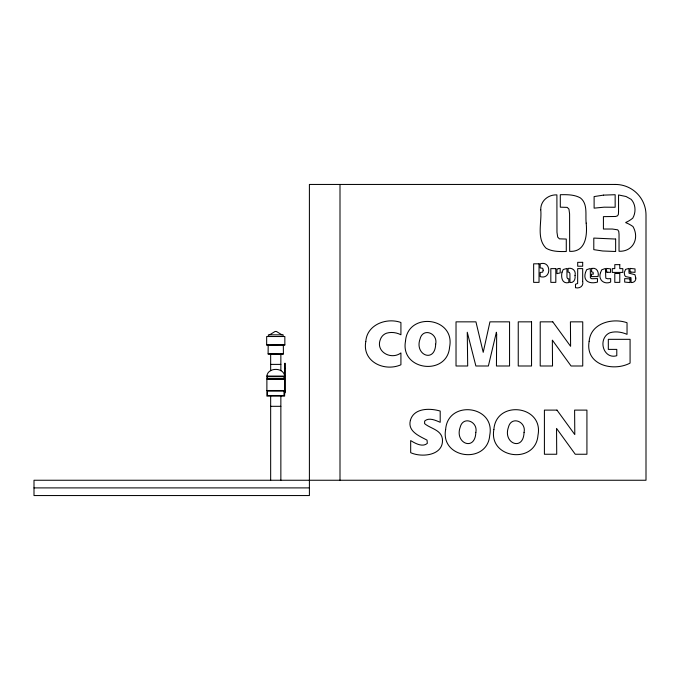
<?xml version="1.0" encoding="UTF-8"?>
<svg xmlns="http://www.w3.org/2000/svg" width="680" height="680" viewBox="0 0 680 680"><rect width="100%" height="100%" fill="white"/><g stroke="black" fill="none" stroke-linecap="round" stroke-linejoin="round"><path stroke-width="1.02" d="M283.33 345.151L283.407 353.931L280.857 354.186L268.107 353.931L268.183 345.151L266.662 344.938L266.662 336.524L284.844 336.524L284.844 344.938L268.183 345.151M266.883 376.074C267.725 367.157 283.781 367.157 284.631 376.074L266.883 376.074L266.883 396.117L284.631 396.117L284.631 363.324L285.269 363.324L285.269 392.785M269.577 334.841L275.077 331.475L276.428 331.475L281.928 334.841M266.662 344.938L284.844 344.938M268.107 353.931L283.407 353.931M270.657 364.387L280.857 364.387M284.631 368.424L285.269 368.424M266.883 378.998L284.631 378.998M266.883 390.507L284.631 390.507M284.631 390.889L285.269 390.889M270.657 406.317L280.857 406.317M34 487.9L309.4 487.9M340 184.45L340 480.25M283.144 336.524L283.144 334.841L268.362 334.841L268.362 336.524M280.857 354.186L280.857 370.727M280.857 396.117L280.857 480.25M270.657 354.186L270.657 370.727M270.657 396.117L270.657 480.25M540.753 209.848C542.011 222.241 536.137 238.527 546.185 248.285C552.254 251.727 559.487 251.643 566.279 251.506L566.279 239.054L559.402 238.85L557.702 237.107L556.971 232.254L556.894 194.88C548.275 194.497 540.421 200.906 540.753 209.848M586.177 223.117C587.401 235.161 585.828 252.288 569.67 251.345L569.593 213.894L568.947 209.117L567.205 207.383L560.294 207.179L560.294 194.718C567.077 194.59 574.319 194.497 580.397 197.922C588.013 203.873 585.225 214.829 586.177 223.117M496.663 334.279L496.442 365.993L509.558 365.993L509.558 321.844L489.948 321.844L483.208 352.325L475.94 321.844L456.025 321.844L456.025 365.993L467.695 365.993L467.262 332.248L475.881 365.993L488.376 365.993L496.383 332.248L496.663 334.279M575.034 275.519C575.611 278.936 574.167 283.084 569.967 282.531L569.933 273.692L569.347 272.289L568.081 272.204L568.081 268.404C572.517 267.452 576.325 270.878 575.034 275.519M562.012 272.229C560.906 277.142 561.977 284.274 568.828 282.582L568.828 278.783L567.587 278.707L566.967 277.329L566.942 268.455L563.218 269.51L562.012 272.229M585.488 272.433C582.615 281.562 590.163 284.257 597.482 282.072L597.482 278.596L591.77 278.732L590.393 277.907L590.317 268.455L586.67 269.688L585.488 272.433M600.508 272.688C597.899 279.701 604.095 284.911 610.649 282.098L610.649 278.596L607.767 278.783L605.795 278.188L605.446 268.455L601.723 269.807L600.508 272.688M405.501 341.216C399.984 370.642 447.287 376.465 449.599 347.029C455.532 316.974 407.635 311.321 405.501 341.216M445.646 429.471C440.121 458.906 487.433 464.721 489.736 435.293C495.669 405.238 447.78 399.576 445.646 429.471M493.884 429.471C488.367 458.906 535.67 464.721 537.982 435.293C543.915 405.238 496.017 399.576 493.884 429.471M543.141 270.207L542.759 272.094L540.175 272.476L540.175 276.599C551.608 280.109 551.641 260.219 540.175 263.815L540.175 267.945L542.759 268.294L543.141 270.207M365.798 341.538C361.99 361.658 384.344 372.079 400.92 364.786L400.92 352.937C391.059 360.4 375.19 351.628 380.46 339.209A10.013 10.013 0 0 1 386.503 333.208C391.229 331.78 396.576 332.486 400.92 334.773L400.92 322.49C386.529 317.313 366.851 324.624 365.798 341.538M589.152 341.275C584.868 364.973 613.139 372.079 630.079 363.094L630.079 339.328L608.319 339.328L608.319 349.392L616.785 349.392L616.785 355.708C605.829 359.082 599.446 345.296 604.911 336.974A10.497 10.497 0 0 1 610.138 332.699C615.681 331.05 621.8 332.078 627.037 334.339L627.037 322.736C612.289 317.551 590.614 323.229 589.152 341.275M618.545 211.871L618.35 214.498L617.5 215.832L615.638 216.478L603.423 216.639L603.423 229.024L612.323 229.024L617.737 229.831L618.749 231.404L619.038 234.2L619.038 251.269C633.25 251.812 639.65 238.102 632.952 226.517C622.965 219.649 623.611 225.548 632.748 218.178C636.115 212.406 635.825 204.365 631.167 199.368L626.076 196.511L618.545 194.964L618.545 211.871M435.676 344.165C435.013 363.443 414.307 355.096 420.01 339.091C422.832 327.148 438.158 333.268 435.676 344.165M475.821 432.421C475.159 451.698 454.444 443.36 460.147 427.354C462.978 415.403 478.304 421.524 475.821 432.421M524.059 432.421C523.396 451.698 502.69 443.36 508.394 427.354C511.215 415.403 526.541 421.524 524.059 432.421M582.683 281.375C583.856 286.067 579.7 288.762 575.484 287.733L575.484 284.231L577.643 283.475L577.694 268.617L582.683 268.617L582.683 281.375M410.372 420.393C407.439 431.434 419.433 436.075 427.04 440.138L427.337 443.351C422.577 447.542 415.208 443.385 410.677 440.581L410.677 452.676C422.11 457.912 444.329 455.396 442.365 438.702C441.006 429.7 430.287 428.545 424.592 423.623L424.651 421.065C428.952 417.087 435.702 420.418 440.198 422.297L440.198 411.06C430.024 408.008 413.831 407.83 410.372 420.393M635.783 278.026C636.149 280.823 633.769 282.769 631.116 282.557L630.981 277.678L625.762 276.599L624.784 275.655L624.24 272.612L625.566 269.374L628.906 268.43L629.017 273.19L635.001 274.712L635.783 278.026M558.28 268.634L556.946 269.399L556.946 273.632L560.184 272.909L560.184 268.404L558.28 268.634M603.466 195.126L594.116 196.579L594.116 208.148L604.146 207.179L615.154 207.256L615.154 194.718L603.466 195.126M607.767 272.204L606.577 272.315L606.577 268.404L610.538 268.889L610.538 272.391L607.767 272.204M615.638 239.054L593.793 238.085L593.793 249.653L602.692 250.988L615.638 251.506L615.638 239.054M615.4 184.45L309.4 184.45L309.4 495.55L34 495.55L34 480.25L646 480.25L646 215.05A30.6 30.6 0 0 0 615.4 184.45M582.683 262.335L577.694 262.335L577.694 266.22L582.683 266.22L582.683 262.335M539.036 263.815L533.647 263.815L533.647 282.37L539.036 282.37L539.036 263.815M619.786 264.63L614.796 264.63L614.796 268.617L612.263 268.617L612.263 272.416L622.803 272.416L622.803 268.617L619.786 268.617L619.786 264.63M591.821 268.404L591.447 271.83L593.037 272.204L593.334 274.142L591.447 274.142L591.447 276.599L598.026 276.599C599.173 272.255 596.929 267.308 591.821 268.404M555.815 268.617L550.825 268.617L550.825 282.37L555.815 282.37L555.815 268.617M630.929 272.068L630.037 272.068L630.037 268.404L635.027 268.914L635.027 272.365L630.929 272.068M619.786 273.496L614.796 273.496L614.796 282.37L619.786 282.37L619.786 273.496M629.986 278.894L624.673 278.622L624.673 282.072L629.986 282.582L629.986 278.894M531.539 321.844L518.245 321.844L518.245 365.993L531.539 365.993L531.539 321.844M552.781 321.844L540.217 321.844L540.217 365.993L552.534 365.993L552.347 340.127L571.064 365.993L582.735 365.993L582.735 321.844L570.418 321.844L570.605 346.315L552.781 321.844M284.01 376.686L267.495 376.686L267.495 379.024L284.01 379.024L284.01 376.686M284.01 391.119L267.495 391.119L267.495 395.505L284.01 395.505L284.01 391.119M556.971 410.108L544.408 410.108L544.408 454.248L556.725 454.248L556.538 428.392L575.255 454.248L586.925 454.248L586.925 410.108L574.608 410.108L574.795 434.579L556.971 410.108"/></g></svg>
